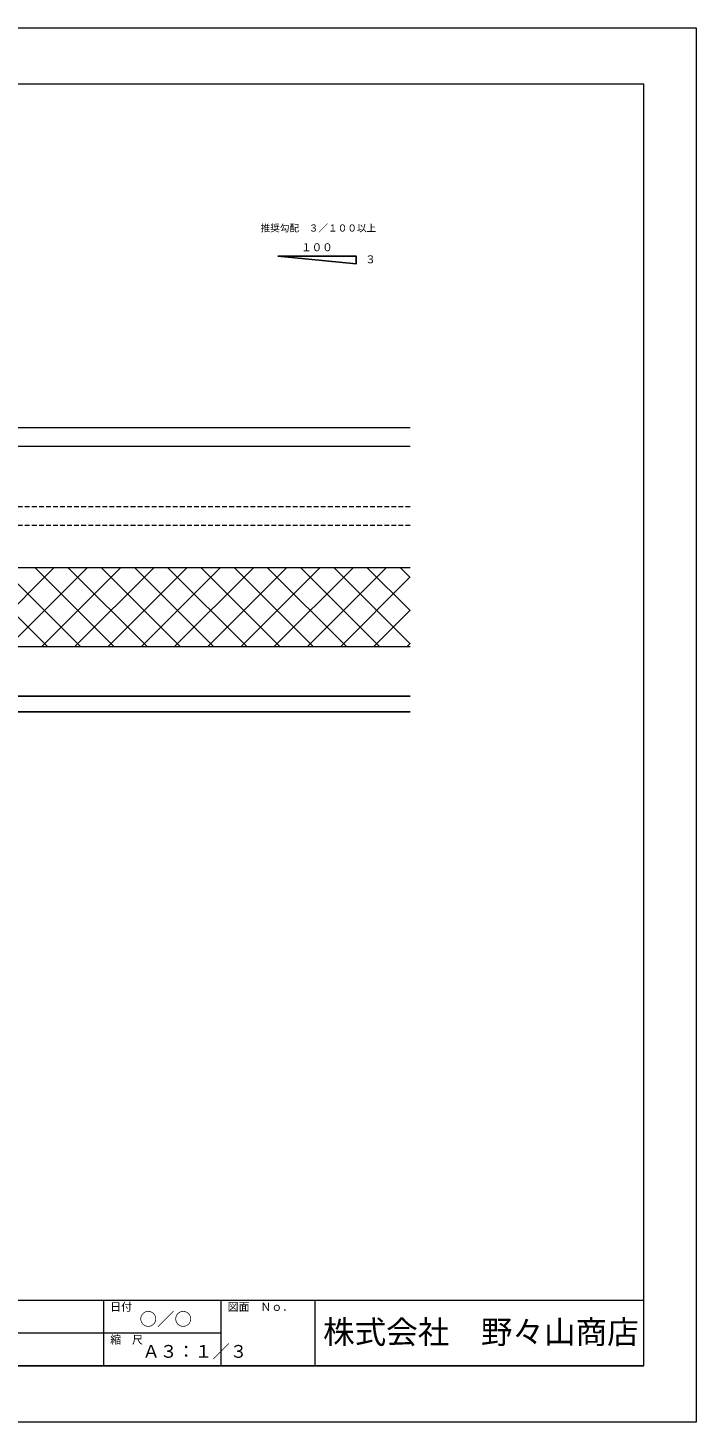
# Model space of a CAD drawing. Units: millimetres at full size, sheet at 1:3; details may follow other scales. Extents: x -1263 to 1258, y -891 to 1036.
# Drawn here: x 405 to 1258, y -891 to 891 of the extents above; entities that cross this region are included whole.
import ezdxf
from ezdxf.enums import TextEntityAlignment as Align

# ---------------------------------------------------------------- set-up
doc = ezdxf.new("R2010")
doc.units = ezdxf.units.MM
doc.header["$LTSCALE"] = 3
doc.linetypes.add('DASHED2', pattern=[3, 2, -1])
for name, color, linetype, lineweight in [('0-0_補助1', 4, 'Continuous', 5), ('0-4_寸法線1', 5, 'Continuous', 25), ('0-B_屋根1', 6, 'Continuous', 20), ('0-C_屋根2', 3, 'DASHED2', 9), ('2-1_裏貼1', 2, 'Continuous', 18), ('4-3_H鋼2', 12, 'Continuous', 25), ('5-B_枠2', 4, 'Continuous', 5)]:
    doc.layers.add(name, color=color, linetype=linetype, lineweight=lineweight)
doc.styles.add('Arial', font='')
doc.styles.add('ＭＳ ゴシック', font='')
doc.styles.get('Arial').set_extended_font_data('Arial')
doc.styles.get('ＭＳ ゴシック').set_extended_font_data('MS Gothic')

msp = doc.modelspace()

# ---------------------------------------------------------------- linework, layer by layer
at = {"layer": '0-0_補助1'}
for p, q in [((1191.647, 819), (-1194.647, 819)), ((1191.647, -819), (1191.647, 819)), ((-1194.647, -735), (1191.647, -735)), ((501.647, -735), (501.647, -819)), ((651.647, -735), (651.647, -819)), ((771.647, -735), (771.647, -819)), ((-320.3, -777), (651.647, -777)), ((-1194.647, -819), (1191.647, -819)), ((1191.647, -819), (-1194.647, -819))]:
    msp.add_line(p, q, dxfattribs=at)
at = {"layer": '0-4_寸法線1'}
msp.add_lwpolyline([(724.288, 599.358), (824.288, 589.358), (824.288, 599.358)], close=True, dxfattribs=at)
at = {"layer": '0-B_屋根1'}
for p, q in [((893.444, 380.017), (-619.926, 380.017)), ((893.444, 356.017), (-736.94, 356.017)), ((893.444, 201.017), (-736.94, 201.017))]:
    msp.add_line(p, q, dxfattribs=at)
at = {"layer": '0-C_屋根2'}
for p, q in [((893.444, 279.017), (-798.915, 279.017)), ((893.444, 255.017), (-798.915, 255.017))]:
    msp.add_line(p, q, dxfattribs=at)
at = {"layer": '0-C_屋根2', "linetype": 'Continuous'}
msp.add_line((893.444, 100.017), (-798.915, 100.017), dxfattribs=at)
at = {"layer": '2-1_裏貼1'}
for p, q in [((430.506, 100.017), (329.506, 201.017)), ((337.563, 100.017), (438.563, 201.017)), ((472.932, 100.017), (371.932, 201.017)), ((379.99, 100.017), (480.99, 201.017)), ((515.359, 100.017), (414.359, 201.017)), ((422.416, 100.017), (523.416, 201.017)), ((557.785, 100.017), (456.785, 201.017)), ((464.843, 100.017), (565.843, 201.017)), ((600.212, 100.017), (499.212, 201.017)), ((507.269, 100.017), (608.269, 201.017)), ((642.638, 100.017), (541.638, 201.017)), ((549.696, 100.017), (650.696, 201.017)), ((685.064, 100.017), (584.064, 201.017)), ((592.122, 100.017), (693.122, 201.017)), ((727.491, 100.017), (626.491, 201.017)), ((634.548, 100.017), (735.548, 201.017)), ((769.917, 100.017), (668.917, 201.017)), ((676.975, 100.017), (777.975, 201.017)), ((812.344, 100.017), (711.344, 201.017)), ((719.401, 100.017), (820.401, 201.017)), ((854.77, 100.017), (753.77, 201.017)), ((761.828, 100.017), (862.828, 201.017)), ((893.444, 103.769), (796.197, 201.017)), ((893.444, 146.195), (838.623, 201.017)), ((893.444, 188.622), (881.049, 201.017)), ((804.254, 100.017), (893.444, 189.207)), ((846.68, 100.017), (893.444, 146.78)), ((889.107, 100.017), (893.444, 104.354))]:
    msp.add_line(p, q, dxfattribs=at)
at = {"layer": '4-3_H鋼2'}
for p, q in [((-448.915, 37.017), (893.444, 37.017)), ((-448.915, 17.017), (893.444, 17.017))]:
    msp.add_line(p, q, dxfattribs=at)
at = {"layer": '5-B_枠2'}
msp.add_lwpolyline([(-1261.5, 891), (1258.5, 891), (1258.5, -891), (-1261.5, -891)], close=True, dxfattribs=at)

# ---------------------------------------------------------------- texts
at = {"layer": '0-0_補助1', "style": 'Arial'}
for s, height, p in [('日付', 10.23, (510.321, -751.913)), ('図面\u3000Ｎｏ．', 10.23, (660.321, -751.913)), ('○／○', 16.36, (547.769, -772.439)), ('株式会社\u3000野々山商店', 29.55, (782.181, -799.551)), ('縮\u3000尺', 10.23, (510.321, -793.913)), ('Ａ３：１／３', 16.36, (551.481, -813.7))]:
    msp.add_text(s, height=height, dxfattribs=at).set_placement(p, align=Align.BOTTOM_LEFT)
at = {"layer": '0-4_寸法線1', "style": 'ＭＳ ゴシック'}
for s, height, p in [('推奨勾配\u3000３／１００以上', 8.798, (702.288, 628.058)), ('１００', 9.897, (754.038, 602.558)), ('３', 9.897, (835.91, 587.164))]:
    msp.add_text(s, height=height, dxfattribs=at).set_placement(p, align=Align.BOTTOM_LEFT)

doc.saveas('drawing.dxf')
